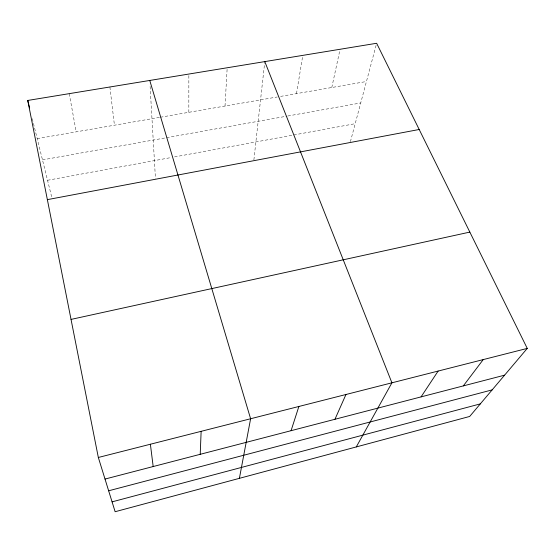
<?xml version="1.0" encoding="UTF-8"?>
<svg xmlns="http://www.w3.org/2000/svg" width="555" height="555" viewBox="0 0 555 555"><rect width="100%" height="100%" fill="white"/><g stroke="black" fill="none" stroke-linecap="round" stroke-linejoin="round"><path stroke-width="0.42" stroke-dasharray="2.77 2.08" d="M188.832 112.311L188.853 74.051M225.018 106.033L227.189 67.766M253.892 159.875L264.7 62.451M296.495 93.635L302.801 55.375M331.786 87.517L340.076 49.27M350.392 141.726L376.415 44.109M47.55 180.278L171.19 157.53M174.547 156.912L355.2 123.675M42.485 159.875L287.025 116.141M287.872 115.988L360.722 102.959M37.213 138.611L159.514 117.396M160.353 117.251L277.271 96.972M280.615 96.39L366.446 81.502M32.273 118.701L51.927 197.941M69.236 93.649L76.188 131.854M109.897 86.989L114.441 125.215M150.107 86.407L155.442 178.432"/><path stroke-width="0.83" d="M200.216 454.309L201.132 431.332M239.399 478.334L250.61 418.748L149.76 80.454M291.063 430.694L298.874 406.475M334.949 419.282L345.959 394.501M356.289 446.921L391.92 382.811L264.797 61.605M421.065 396.887L438.131 371.066M463.307 385.905L483.232 359.598M527.25 348.401L469.676 416.458L115.128 511.724L98.332 457.473L27.75 100.448L376.637 43.276L527.25 348.401L98.332 457.473M112.075 501.859L480.318 403.88M108.648 490.793L492.153 389.881M105.02 479.062L504.606 375.166M71.04 319.409L469.835 232.094M47.362 199.647L419.192 129.488M27.75 100.448L29.602 107.913M150.384 444.236L153.18 466.54"/></g></svg>
